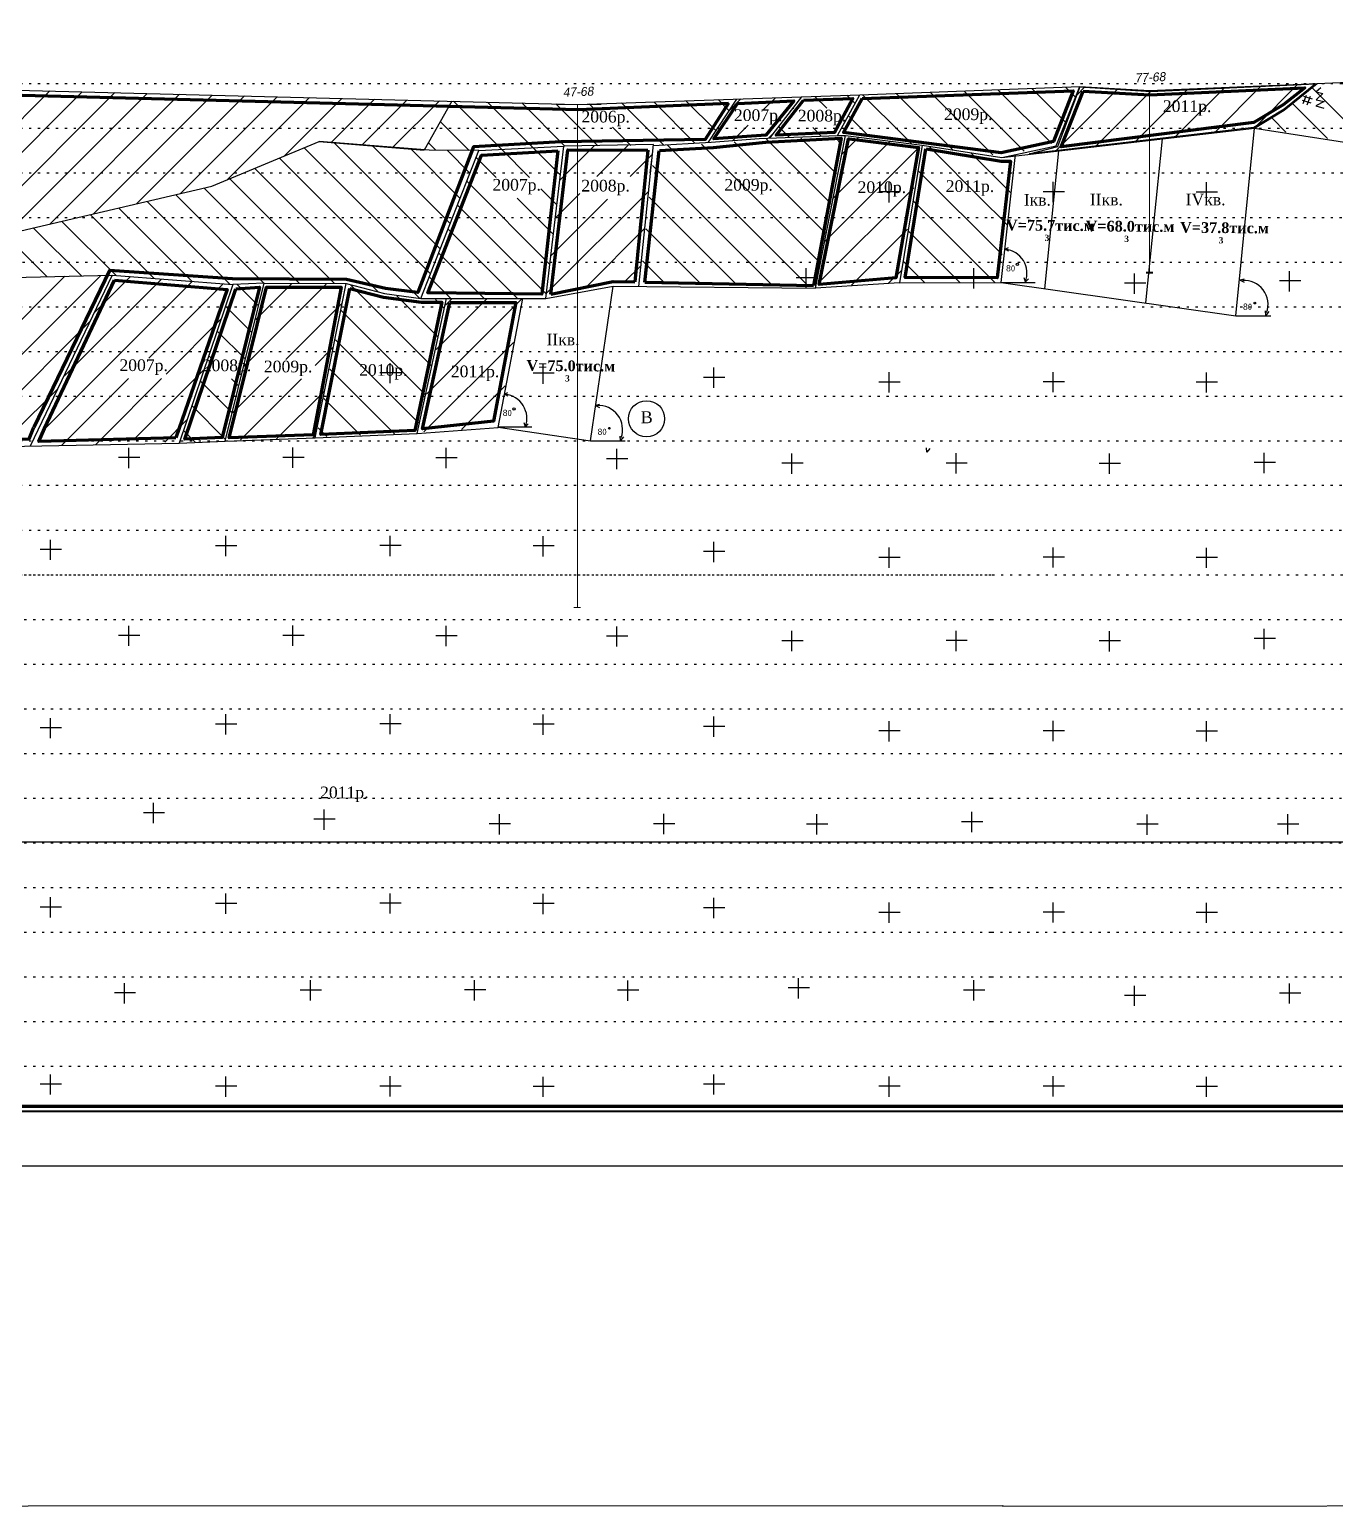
# Model space of a CAD drawing. Header units: millimetres. Extents: x -350 to 1691, y 600 to 2712.
# Drawn here: x 594.9 to 887.3, y 2155.5 to 2486.3 of the extents above; entities that cross this region are included whole.
import ezdxf
from ezdxf.enums import TextEntityAlignment as Align

# ---------------------------------------------------------------- set-up
doc = ezdxf.new("R2010")
doc.units = ezdxf.units.MM
doc.linetypes.add('AHIDDEN1', pattern=[2, 0.5, -1.5])
for name, color, linetype in [('Layer1', 7, 'Continuous'), ('ЗАРАМОЧНОЕ ОФ.', 7, 'Continuous'), ('ИМЕНА', 7, 'Continuous'), ('Контур запасів', 7, 'Continuous'), ('КОНТУРА', 7, 'Continuous'), ('Окантовка року', 7, 'Continuous'), ('оформлення', 7, 'Continuous')]:
    doc.layers.add(name, color=color, linetype=linetype)
doc.styles.add('grad', font='grad.shx')
doc.styles.add('universw', font='universw.shx', dxfattribs={"oblique": 10})

msp = doc.modelspace()

# ---------------------------------------------------------------- hatches: boundary and pattern name
h = msp.add_hatch()
h.set_pattern_fill('LINE', color=3, scale=1.75, angle=315, style=0)
h.paths.add_polyline_path([(869.66, 2464.36), (875.73, 2468), (883.23, 2474.16), (952.13, 2477.02), (946.31, 2452.36)])
h = msp.add_hatch()
h.set_pattern_fill('LINE', color=256, scale=1.75, angle=45, style=0)
h.paths.add_polyline_path([(830.09, 2473.43), (845.92, 2472.44), (882.85, 2474.13), (875.83, 2468.42), (868.98, 2464.39), (818.8, 2458.48), (825.14, 2460.11), (829.98, 2473.18)])
h = msp.add_hatch()
h.set_pattern_fill('LINE', color=256, scale=1.75, angle=315, style=0)
h.paths.add_polyline_path([(665.86, 2429.35), (674.66, 2427.01), (682.65, 2425.84), (688.17, 2425.92), (681.46, 2395.94), (659.16, 2395.13), (665.8, 2429.13)])
h = msp.add_hatch()
h.set_pattern_fill('LINE', color=256, scale=1.75, angle=45, style=0)
h.paths.add_polyline_path([(688.54, 2426.01), (705.14, 2425.93), (699.62, 2397.31), (681.99, 2396.11), (688.35, 2426.02)])

# ---------------------------------------------------------------- linework, layer by layer
at = {"color": 7, "linetype": 'Continuous'}
for p, q in [((568.52, 2441.61), (599.45, 2472.54)), ((575.85, 2441.48), (606.72, 2472.35)), ((583.17, 2441.36), (613.98, 2472.17)), ((590.5, 2441.23), (621.25, 2471.98)), ((599.42, 2442.7), (628.52, 2471.8)), ((609.15, 2444.98), (635.79, 2471.61)), ((618.88, 2447.25), (643.06, 2471.43)), ((628.61, 2449.53), (650.33, 2471.24)), ((770.72, 2471.31), (773.38, 2468.65)), ((777.93, 2471.56), (779.76, 2469.73)), ((639.16, 2452.63), (657.59, 2471.06)), ((651.94, 2457.94), (664.86, 2470.87)), ((662.43, 2460.98), (672.13, 2470.69)), ((669.35, 2460.45), (679.4, 2470.5)), ((676.27, 2459.92), (686.67, 2470.32)), ((689.81, 2470.24), (700.58, 2459.47)), ((697.45, 2470.04), (707.67, 2459.83)), ((705.1, 2469.85), (714.76, 2460.18)), ((712.75, 2469.65), (722.15, 2460.25)), ((720.24, 2469.62), (721.37, 2468.49)), ((727.45, 2469.86), (736.82, 2460.49)), ((734.66, 2470.1), (743.89, 2460.88)), ((741.87, 2470.35), (748.55, 2463.67)), ((749.08, 2470.59), (751.5, 2468.17)), ((751.29, 2467.86), (754.19, 2470.76)), ((759.19, 2468.3), (761.91, 2471.02)), ((765.84, 2468.74), (766.04, 2468.54)), ((686.88, 2465.71), (693.37, 2459.22)), ((752.35, 2461.46), (755.79, 2464.91)), ((725.43, 2464.43), (729.54, 2460.32)), ((760.33, 2461.99), (761.47, 2463.12)), ((762.58, 2464.55), (764.97, 2462.16)), ((770.26, 2464.32), (772.16, 2462.42)), ((683.19, 2459.39), (683.41, 2459.61)), ((684.18, 2460.96), (685.85, 2459.28)), ((700.58, 2459.47), (706.85, 2453.19)), ((707.67, 2459.83), (713.78, 2453.71)), ((713.65, 2452.58), (721.38, 2460.31)), ((721.89, 2453.37), (728.98, 2460.45)), ((729.35, 2453.37), (734.38, 2458.4)), ((694.91, 2457.67), (699.4, 2453.19)), ((692.81, 2452.32), (711.43, 2433.7)), ((704.06, 2448.53), (712.22, 2440.37)), ((709.42, 2450.62), (713, 2447.04)), ((710.67, 2427.24), (733.53, 2450.09)), ((711.67, 2435.69), (724.31, 2448.33)), ((712.66, 2444.13), (718.08, 2449.55)), ((690.71, 2446.97), (710.65, 2427.03)), ((688.61, 2441.62), (704.13, 2426.1)), ((719.58, 2428.69), (732.68, 2441.79)), ((686.51, 2436.26), (696.68, 2426.1)), ((728.21, 2429.87), (731.83, 2433.49)), ((597.58, 2396.13), (631.34, 2429.9)), ((602.74, 2408.75), (624.43, 2430.44)), ((609.4, 2422.86), (617.51, 2430.98)), ((621.62, 2412.72), (638.26, 2429.36)), ((641.36, 2429.24), (646.19, 2424.41)), ((684.41, 2430.91), (689.22, 2426.1)), ((638.81, 2424.34), (644.71, 2418.44)), ((625.48, 2409.13), (637.84, 2421.49)), ((636.92, 2418.78), (643.23, 2412.46)), ((635.03, 2413.21), (635.62, 2412.62)), ((618.29, 2394.48), (634, 2410.19)), ((604.48, 2395.58), (617.04, 2408.14)), ((611.39, 2395.03), (624.49, 2408.14)), ((633.13, 2407.65), (640.28, 2400.51)), ((640.11, 2408.13), (641.75, 2406.48)), ((631.24, 2402.09), (638.8, 2394.53)), ((625.19, 2393.93), (630.16, 2398.9)), ((629.35, 2396.53), (632.04, 2393.84))]:
    msp.add_line(p, q, dxfattribs=at)
at = {"color": 7}
for p, q in [((781.48, 2471.61), (790.55, 2462.55)), ((789.05, 2471.91), (799.76, 2461.2)), ((796.61, 2472.21), (810.56, 2458.25)), ((804.17, 2472.51), (817.62, 2459.05)), ((811.73, 2472.8), (823.79, 2460.74)), ((819.29, 2473.1), (826.87, 2465.51)), ((826.85, 2473.4), (829.1, 2471.14)), ((778.26, 2466.98), (782.66, 2462.58)), ((790.55, 2462.55), (792.38, 2460.72)), ((656.41, 2459.81), (684.66, 2431.56)), ((663.15, 2460.92), (686.88, 2437.2)), ((671.66, 2460.27), (689.09, 2442.84)), ((680.17, 2459.62), (691.31, 2448.49)), ((688.39, 2459.26), (693.52, 2454.13)), ((799.76, 2461.2), (801.61, 2459.34)), ((645.32, 2455.19), (672.93, 2427.57)), ((650.86, 2457.5), (682.22, 2426.14)), ((639.77, 2452.88), (663.19, 2429.45)), ((627.63, 2449.3), (647.4, 2429.53)), ((634, 2450.79), (655.29, 2429.49)), ((785.07, 2450.02), (789.82, 2450.02)), ((785.07, 2450.02), (789.82, 2450.02)), ((821.84, 2450.06), (826.59, 2450.06)), ((821.84, 2450.06), (826.59, 2450.06)), ((856.13, 2449.98), (860.88, 2449.98)), ((856.13, 2449.98), (860.88, 2449.98)), ((608.53, 2444.83), (622.79, 2430.56)), ((614.89, 2446.32), (631.31, 2429.9)), ((621.26, 2447.81), (639.83, 2429.24)), ((595.79, 2441.85), (606.51, 2431.13)), ((602.16, 2443.34), (614.27, 2431.23)), ((588.52, 2441.26), (598.83, 2430.95)), ((566.36, 2394.6), (602.81, 2431.05)), ((574.66, 2395.04), (610.86, 2431.24)), ((642.96, 2410.94), (661.32, 2429.31)), ((645.54, 2421.38), (653.54, 2429.39)), ((766.54, 2430.76), (771.29, 2430.76)), ((766.54, 2430.76), (771.29, 2430.76)), ((804.02, 2430.76), (808.77, 2430.76)), ((804.02, 2430.76), (808.77, 2430.76)), ((840.06, 2429.56), (844.82, 2429.56)), ((840.06, 2429.56), (844.82, 2429.56)), ((874.75, 2430.07), (879.51, 2430.07)), ((874.75, 2430.07), (879.51, 2430.07)), ((652.3, 2412.43), (664.84, 2424.97)), ((582.97, 2395.48), (608.42, 2420.94)), ((658.84, 2411.11), (662.81, 2415.09)), ((640.38, 2400.51), (648.43, 2408.56)), ((673.34, 2409.51), (678.09, 2409.51)), ((673.34, 2409.51), (678.09, 2409.51)), ((707.63, 2409.42), (712.38, 2409.42)), ((707.63, 2409.42), (712.38, 2409.42)), ((745.82, 2408.48), (750.57, 2408.48)), ((745.82, 2408.48), (750.57, 2408.48)), ((591.27, 2395.93), (601.21, 2405.88)), ((642.15, 2394.42), (655.8, 2408.07)), ((650.23, 2394.65), (660.79, 2405.2)), ((785.07, 2407.45), (789.82, 2407.45)), ((785.07, 2407.45), (789.82, 2407.45)), ((821.84, 2407.5), (826.59, 2407.5)), ((821.84, 2407.5), (826.59, 2407.5)), ((856.13, 2407.42), (860.88, 2407.42)), ((856.13, 2407.42), (860.88, 2407.42)), ((658.32, 2394.87), (658.76, 2395.32)), ((614.85, 2390.53), (619.6, 2390.53)), ((614.85, 2390.53), (619.6, 2390.53)), ((651.61, 2390.57), (656.36, 2390.57)), ((651.61, 2390.57), (656.36, 2390.57)), ((685.9, 2390.49), (690.65, 2390.49)), ((685.9, 2390.49), (690.65, 2390.49)), ((724.09, 2390.29), (728.84, 2390.29)), ((724.09, 2390.29), (728.84, 2390.29)), ((763.35, 2389.27), (768.1, 2389.27)), ((763.35, 2389.27), (768.1, 2389.27)), ((800.11, 2389.31), (804.86, 2389.31)), ((800.11, 2389.31), (804.86, 2389.31)), ((834.4, 2389.23), (839.15, 2389.23)), ((834.4, 2389.23), (839.15, 2389.23)), ((869.09, 2389.41), (873.84, 2389.41)), ((869.09, 2389.41), (873.84, 2389.41)), ((597.32, 2369.96), (602.07, 2369.96)), ((597.32, 2369.96), (602.07, 2369.96)), ((636.57, 2370.8), (641.32, 2370.8)), ((636.57, 2370.8), (641.32, 2370.8)), ((673.34, 2370.84), (678.09, 2370.84)), ((673.34, 2370.84), (678.09, 2370.84)), ((707.63, 2370.76), (712.38, 2370.76)), ((707.63, 2370.76), (712.38, 2370.76)), ((745.82, 2369.5), (750.57, 2369.5)), ((745.82, 2369.5), (750.57, 2369.5)), ((785.07, 2368.2), (789.82, 2368.2)), ((785.07, 2368.2), (789.82, 2368.2)), ((821.84, 2368.25), (826.59, 2368.25)), ((821.84, 2368.25), (826.59, 2368.25)), ((856.13, 2368.17), (860.88, 2368.17)), ((856.13, 2368.17), (860.88, 2368.17)), ((614.85, 2350.7), (619.6, 2350.7)), ((614.85, 2350.7), (619.6, 2350.7)), ((651.61, 2350.74), (656.36, 2350.74)), ((651.61, 2350.74), (656.36, 2350.74)), ((685.9, 2350.66), (690.65, 2350.66)), ((685.9, 2350.66), (690.65, 2350.66)), ((724.09, 2350.55), (728.84, 2350.55)), ((724.09, 2350.55), (728.84, 2350.55)), ((763.35, 2349.52), (768.1, 2349.52)), ((763.35, 2349.52), (768.1, 2349.52)), ((800.11, 2349.57), (804.86, 2349.57)), ((800.11, 2349.57), (804.86, 2349.57)), ((834.4, 2349.49), (839.15, 2349.49)), ((834.4, 2349.49), (839.15, 2349.49)), ((869.09, 2350.01), (873.84, 2350.01)), ((869.09, 2350.01), (873.84, 2350.01)), ((597.32, 2330.05), (602.07, 2330.05)), ((597.32, 2330.05), (602.07, 2330.05)), ((636.57, 2330.88), (641.32, 2330.88)), ((636.57, 2330.88), (641.32, 2330.88)), ((673.34, 2330.93), (678.09, 2330.93)), ((673.34, 2330.93), (678.09, 2330.93)), ((707.63, 2330.85), (712.38, 2330.85)), ((707.63, 2330.85), (712.38, 2330.85)), ((745.82, 2330.36), (750.57, 2330.36)), ((745.82, 2330.36), (750.57, 2330.36)), ((785.07, 2329.34), (789.82, 2329.34)), ((785.07, 2329.34), (789.82, 2329.34)), ((821.84, 2329.39), (826.59, 2329.39)), ((821.84, 2329.39), (826.59, 2329.39)), ((856.13, 2329.31), (860.88, 2329.31)), ((856.13, 2329.31), (860.88, 2329.31)), ((620.4, 2311.03), (625.15, 2311.03)), ((620.4, 2311.03), (625.15, 2311.03)), ((658.59, 2309.57), (663.35, 2309.57)), ((658.59, 2309.57), (663.35, 2309.57)), ((697.85, 2308.54), (702.6, 2308.54)), ((697.85, 2308.54), (702.6, 2308.54)), ((734.61, 2308.59), (739.36, 2308.59)), ((734.61, 2308.59), (739.36, 2308.59)), ((768.9, 2308.51), (773.65, 2308.51)), ((768.9, 2308.51), (773.65, 2308.51)), ((803.59, 2309.02), (808.34, 2309.02)), ((803.59, 2309.02), (808.34, 2309.02)), ((842.84, 2308.46), (847.59, 2308.46)), ((842.84, 2308.46), (847.59, 2308.46)), ((874.35, 2308.51), (879.1, 2308.51)), ((874.35, 2308.51), (879.1, 2308.51)), ((597.32, 2289.91), (602.07, 2289.91)), ((597.32, 2289.91), (602.07, 2289.91)), ((636.57, 2290.74), (641.32, 2290.74)), ((636.57, 2290.74), (641.32, 2290.74)), ((673.34, 2290.79), (678.09, 2290.79)), ((673.34, 2290.79), (678.09, 2290.79)), ((707.63, 2290.71), (712.38, 2290.71)), ((707.63, 2290.71), (712.38, 2290.71)), ((745.82, 2289.76), (750.57, 2289.76)), ((745.82, 2289.76), (750.57, 2289.76)), ((785.07, 2288.73), (789.82, 2288.73)), ((785.07, 2288.73), (789.82, 2288.73)), ((821.84, 2288.78), (826.59, 2288.78)), ((821.84, 2288.78), (826.59, 2288.78)), ((856.13, 2288.7), (860.88, 2288.7)), ((856.13, 2288.7), (860.88, 2288.7)), ((613.9, 2270.7), (618.65, 2270.7)), ((613.9, 2270.7), (618.65, 2270.7)), ((655.52, 2271.33), (660.27, 2271.33)), ((655.52, 2271.33), (660.27, 2271.33)), ((692.29, 2271.37), (697.04, 2271.37)), ((692.29, 2271.37), (697.04, 2271.37)), ((726.57, 2271.29), (731.32, 2271.29)), ((726.57, 2271.29), (731.32, 2271.29)), ((764.77, 2271.81), (769.52, 2271.81)), ((764.77, 2271.81), (769.52, 2271.81)), ((804.02, 2271.33), (808.77, 2271.33)), ((804.02, 2271.33), (808.77, 2271.33)), ((840.06, 2270.13), (844.82, 2270.13)), ((840.06, 2270.13), (844.82, 2270.13)), ((874.75, 2270.65), (879.51, 2270.65)), ((874.75, 2270.65), (879.51, 2270.65)), ((597.32, 2250.28), (602.07, 2250.28)), ((597.32, 2250.28), (602.07, 2250.28)), ((636.57, 2249.8), (641.32, 2249.8)), ((636.57, 2249.8), (641.32, 2249.8)), ((673.34, 2249.84), (678.09, 2249.84)), ((673.34, 2249.84), (678.09, 2249.84)), ((707.63, 2249.76), (712.38, 2249.76)), ((707.63, 2249.76), (712.38, 2249.76)), ((745.82, 2250.28), (750.57, 2250.28)), ((745.82, 2250.28), (750.57, 2250.28)), ((785.07, 2249.8), (789.82, 2249.8)), ((785.07, 2249.8), (789.82, 2249.8)), ((821.84, 2249.84), (826.59, 2249.84)), ((821.84, 2249.84), (826.59, 2249.84)), ((856.13, 2249.76), (860.88, 2249.76)), ((856.13, 2249.76), (860.88, 2249.76)), ((812.79, 2155.88), (812.81, 2155.69))]:
    msp.add_line(p, q, dxfattribs=at)
for p, q in [((759.94, 2461.73), (774.32, 2447.35)), ((767.56, 2461.97), (775.56, 2453.96)), ((775.18, 2462.21), (776.81, 2460.58)), ((776.73, 2458.28), (780.61, 2462.17)), ((737.72, 2460.38), (769.05, 2429.04)), ((745.35, 2460.6), (771.83, 2434.12)), ((752.7, 2461.11), (773.08, 2440.73)), ((772.89, 2438.73), (794.27, 2460.11)), ((774.7, 2448.4), (787.61, 2461.3)), ((796.3, 2460.11), (808.67, 2447.74)), ((805.65, 2458.71), (814.7, 2449.66)), ((734.38, 2455.85), (761.04, 2429.19)), ((793.89, 2454.66), (812.65, 2435.9)), ((733.63, 2448.75), (753.04, 2429.34)), ((771.64, 2429.62), (792.88, 2450.86)), ((792.82, 2447.9), (811.11, 2429.61)), ((808.67, 2447.74), (812.56, 2443.85)), ((732.88, 2441.64), (745.03, 2429.49)), ((778.93, 2429.05), (791.5, 2441.62)), ((812.56, 2443.85), (813.9, 2442.51)), ((791.76, 2441.11), (803.27, 2429.59)), ((732.14, 2434.53), (737.02, 2429.64)), ((787.14, 2429.4), (790.11, 2432.37)), ((790.59, 2434.36), (795.38, 2429.57)), ((602.05, 2393.15), (604.48, 2395.58)), ((609.67, 2393.32), (611.39, 2395.03))]:
    msp.add_line(p, q)
at = {"color": 7, "linetype": 'Continuous', "lineweight": 30}
msp.add_line((733.88, 2454.22), (734.25, 2457.17), dxfattribs=at)
at = {"color": 1}
for p, q in [((864.97, 2422.23), (872.8, 2422.23)), ((720.47, 2394.23), (728.3, 2394.23))]:
    msp.add_line(p, q, dxfattribs=at)
at = {"color": 7, "linetype": 'Continuous', "lineweight": 30}
msp.add_lwpolyline([(812.8, 2155.83), (-278.32, 2155.46), (-278.32, 2550.66), (812.88, 2550.66)], dxfattribs=at)
msp.add_lwpolyline([(812.8, 2155.83), (-278.32, 2155.46), (-278.32, 2550.66), (812.88, 2550.66)], dxfattribs=at)
at = {"color": 7, "lineweight": 30}
msp.add_lwpolyline([(812.88, 2550.66), (1103.14, 2550.66), (1103.14, 2155.97), (812.81, 2155.69)], dxfattribs=at)
at = {"color": 7, "linetype": 'AHIDDEN1', "lineweight": 25}
for points in [[(-49.2, 2474.23), (810.24, 2474.23)], [(-49.2, 2474.23), (810.24, 2474.23)], [(-49.2, 2474.23), (810.24, 2474.23)], [(-49.2, 2474.23), (810.24, 2474.23)], [(810.24, 2474.23), (1077, 2474.23)], [(810.24, 2474.23), (1077, 2474.23)], [(810.24, 2474.23), (1077, 2474.23)], [(810.24, 2474.23), (1077, 2474.23)], [(-49.2, 2464.24), (810.41, 2464.24)], [(-49.2, 2464.24), (810.41, 2464.24)], [(810.24, 2464.24), (1077, 2464.24)], [(810.24, 2464.24), (1077, 2464.24)], [(810.24, 2464.24), (1077, 2464.24)], [(810.24, 2464.24), (1077, 2464.24)], [(-49.2, 2454.22), (810.41, 2454.22)], [(-49.2, 2454.22), (810.41, 2454.22)], [(810.41, 2454.22), (1076.96, 2454.22)], [(810.41, 2454.22), (1076.96, 2454.22)], [(810.41, 2454.22), (1076.96, 2454.22)], [(810.41, 2454.22), (1076.96, 2454.22)], [(-49.2, 2444.21), (810.23, 2444.21)], [(-49.2, 2444.21), (810.23, 2444.21)], [(810.23, 2444.21), (1076.96, 2444.21)], [(810.23, 2444.21), (1076.96, 2444.21)], [(810.23, 2444.21), (1076.96, 2444.21)], [(810.23, 2444.21), (1076.96, 2444.21)], [(-50.65, 2434.2), (810.18, 2434.2)], [(-50.65, 2434.2), (810.18, 2434.2)], [(810.18, 2434.2), (1076.96, 2434.2)], [(810.18, 2434.2), (1076.96, 2434.2)], [(810.18, 2434.2), (1076.96, 2434.2)], [(810.18, 2434.2), (1076.96, 2434.2)], [(-49.21, 2424.22), (810.04, 2424.22)], [(-49.21, 2424.22), (810.04, 2424.22)], [(809.98, 2424.22), (1076.95, 2424.22)], [(809.98, 2424.22), (1076.95, 2424.22)], [(809.98, 2424.22), (1076.95, 2424.22)], [(809.98, 2424.22), (1076.95, 2424.22)], [(228.75, 2414.23), (810.18, 2414.23)], [(228.75, 2414.23), (810.18, 2414.23)], [(810.18, 2414.23), (1076.95, 2414.23)], [(810.18, 2414.23), (1076.95, 2414.23)], [(810.18, 2414.23), (1076.95, 2414.23)], [(810.18, 2414.23), (1076.95, 2414.23)], [(-49.21, 2404.23), (810.28, 2404.23)], [(-49.21, 2404.23), (810.28, 2404.23)], [(810.28, 2404.23), (1076.95, 2404.23)], [(-49.21, 2394.23), (810.23, 2394.23)], [(-49.21, 2394.23), (810.23, 2394.23)], [(810.23, 2394.23), (1076.95, 2394.23)], [(-49.21, 2384.26), (810.21, 2384.26)], [(-49.21, 2384.26), (810.21, 2384.26)], [(810.21, 2384.26), (1076.95, 2384.26)], [(-49.21, 2374.25), (810.12, 2374.25)], [(-49.21, 2374.25), (810.12, 2374.25)], [(810.12, 2374.25), (1076.95, 2374.25)], [(-50.29, 2364.23), (810.43, 2364.23)], [(-50.29, 2364.23), (810.43, 2364.23)], [(-49.22, 2364.23), (810.2, 2364.23)], [(-49.22, 2364.23), (810.2, 2364.23)], [(810.43, 2364.23), (1076.95, 2364.23)], [(-50.29, 2354.23), (810.23, 2354.23)], [(-50.29, 2354.23), (810.23, 2354.23)], [(810.23, 2354.23), (1076.95, 2354.23)], [(-50.29, 2344.25), (810.24, 2344.25)], [(810.24, 2344.25), (1076.95, 2344.25)], [(-50.29, 2334.23), (810.4, 2334.23)], [(-50.29, 2334.23), (810.4, 2334.23)], [(810.4, 2334.23), (1076.95, 2334.23)], [(-50.29, 2324.22), (810.22, 2324.22)], [(-50.29, 2324.22), (810.22, 2324.22)], [(810.22, 2324.22), (1076.95, 2324.22)], [(-50.29, 2314.21), (810.17, 2314.21)], [(-50.29, 2314.21), (810.17, 2314.21)], [(810.17, 2314.21), (1076.95, 2314.21)], [(-50.29, 2304.23), (810.04, 2304.23)], [(-50.29, 2304.23), (810.04, 2304.23)], [(810.04, 2304.23), (1076.95, 2304.23)], [(-50.29, 2294.24), (810.17, 2294.24)], [(-50.29, 2294.24), (810.17, 2294.24)], [(810.17, 2294.24), (1076.95, 2294.24)], [(-50.29, 2284.24), (810.27, 2284.24)], [(-50.29, 2284.24), (810.27, 2284.24)], [(810.27, 2284.24), (1076.95, 2284.24)], [(-50.29, 2274.24), (810.23, 2274.24)], [(-50.29, 2274.24), (810.23, 2274.24)], [(810.23, 2274.24), (1076.95, 2274.24)], [(-50.29, 2264.27), (810.21, 2264.27)], [(-50.29, 2264.27), (810.21, 2264.27)], [(810.21, 2264.27), (1076.94, 2264.27)], [(-50.29, 2254.26), (810.11, 2254.26)], [(-50.29, 2254.26), (810.11, 2254.26)], [(810.11, 2254.26), (1076.94, 2254.26)], [(-49.22, 2244.25), (810.2, 2244.25)], [(-49.22, 2244.25), (810.2, 2244.25)], [(810.2, 2244.25), (1076.94, 2244.25)]]:
    msp.add_lwpolyline(points, dxfattribs=at)
msp.add_lwpolyline([(830.09, 2473.43), (845.92, 2472.44), (882.85, 2474.13), (875.83, 2468.42), (868.98, 2464.39), (818.8, 2458.48), (825.14, 2460.11), (829.98, 2473.18)], close=True)
at = {"color": 7}
for points in [[(880.07, 2469.74), (880.84, 2471.6)], [(880.07, 2469.74), (880.84, 2471.6)], [(880.11, 2471.34), (882.09, 2470.76)], [(880.11, 2471.34), (882.09, 2470.76)], [(880.92, 2469.46), (881.69, 2471.33)], [(880.92, 2469.46), (881.69, 2471.33)], [(884.04, 2473.26), (882.97, 2472.3), (884.49, 2471.99), (883, 2470.58), (884.76, 2470.14), (882.92, 2469.17), (884.66, 2468.71)], [(884.04, 2473.26), (882.97, 2472.3), (884.49, 2471.99), (883, 2470.58), (884.76, 2470.14), (882.92, 2469.17), (884.66, 2468.71)], [(879.82, 2470.47), (881.8, 2469.89)], [(879.82, 2470.47), (881.8, 2469.89)], [(787.27, 2452.14), (787.27, 2447.6)], [(787.27, 2452.14), (787.27, 2447.6)], [(824.04, 2452.18), (824.04, 2447.65)], [(824.04, 2452.18), (824.04, 2447.65)], [(858.33, 2452.1), (858.33, 2447.57)], [(858.33, 2452.1), (858.33, 2447.57)], [(768.74, 2432.88), (768.74, 2428.34)], [(768.74, 2432.88), (768.74, 2428.34)], [(806.22, 2432.88), (806.22, 2428.34)], [(806.22, 2432.88), (806.22, 2428.34)], [(842.26, 2431.68), (842.26, 2427.15)], [(842.26, 2431.68), (842.26, 2427.15)], [(876.95, 2432.2), (876.95, 2427.66)], [(876.95, 2432.2), (876.95, 2427.66)], [(675.54, 2411.63), (675.54, 2407.09)], [(675.54, 2411.63), (675.54, 2407.09)], [(709.83, 2411.55), (709.83, 2407.01)], [(709.83, 2411.55), (709.83, 2407.01)], [(748.02, 2410.6), (748.02, 2406.07)], [(748.02, 2410.6), (748.02, 2406.07)], [(787.27, 2409.58), (787.27, 2405.04)], [(787.27, 2409.58), (787.27, 2405.04)], [(824.04, 2409.62), (824.04, 2405.09)], [(824.04, 2409.62), (824.04, 2405.09)], [(858.33, 2409.54), (858.33, 2405.01)], [(858.33, 2409.54), (858.33, 2405.01)], [(617.04, 2392.65), (617.04, 2388.11)], [(617.04, 2392.65), (617.04, 2388.11)], [(653.81, 2392.69), (653.81, 2388.16)], [(653.81, 2392.69), (653.81, 2388.16)], [(688.1, 2392.61), (688.1, 2388.08)], [(688.1, 2392.61), (688.1, 2388.08)], [(726.29, 2392.41), (726.29, 2387.88)], [(726.29, 2392.41), (726.29, 2387.88)], [(765.54, 2391.39), (765.54, 2386.86)], [(765.54, 2391.39), (765.54, 2386.86)], [(802.31, 2391.43), (802.31, 2386.9)], [(802.31, 2391.43), (802.31, 2386.9)], [(836.6, 2391.35), (836.6, 2386.82)], [(836.6, 2391.35), (836.6, 2386.82)], [(871.29, 2391.54), (871.29, 2387)], [(871.29, 2391.54), (871.29, 2387)], [(599.52, 2372.09), (599.52, 2367.55)], [(599.52, 2372.09), (599.52, 2367.55)], [(638.77, 2372.92), (638.77, 2368.39)], [(638.77, 2372.92), (638.77, 2368.39)], [(675.54, 2372.97), (675.54, 2368.43)], [(675.54, 2372.97), (675.54, 2368.43)], [(709.83, 2372.88), (709.83, 2368.35)], [(709.83, 2372.88), (709.83, 2368.35)], [(748.02, 2371.62), (748.02, 2367.09)], [(748.02, 2371.62), (748.02, 2367.09)], [(787.27, 2370.32), (787.27, 2365.79)], [(787.27, 2370.32), (787.27, 2365.79)], [(824.04, 2370.37), (824.04, 2365.84)], [(824.04, 2370.37), (824.04, 2365.84)], [(858.33, 2370.29), (858.33, 2365.76)], [(858.33, 2370.29), (858.33, 2365.76)], [(617.04, 2352.82), (617.04, 2348.29)], [(617.04, 2352.82), (617.04, 2348.29)], [(653.81, 2352.87), (653.81, 2348.33)], [(653.81, 2352.87), (653.81, 2348.33)], [(688.1, 2352.79), (688.1, 2348.25)], [(688.1, 2352.79), (688.1, 2348.25)], [(726.29, 2352.67), (726.29, 2348.14)], [(726.29, 2352.67), (726.29, 2348.14)], [(765.54, 2351.65), (765.54, 2347.11)], [(765.54, 2351.65), (765.54, 2347.11)], [(802.31, 2351.69), (802.31, 2347.16)], [(802.31, 2351.69), (802.31, 2347.16)], [(836.6, 2351.61), (836.6, 2347.08)], [(836.6, 2351.61), (836.6, 2347.08)], [(871.29, 2352.13), (871.29, 2347.6)], [(871.29, 2352.13), (871.29, 2347.6)], [(638.77, 2333), (638.77, 2328.47)], [(638.77, 2333), (638.77, 2328.47)], [(675.54, 2333.05), (675.54, 2328.52)], [(675.54, 2333.05), (675.54, 2328.52)], [(709.83, 2332.97), (709.83, 2328.44)], [(709.83, 2332.97), (709.83, 2328.44)], [(748.02, 2332.49), (748.02, 2327.95)], [(748.02, 2332.49), (748.02, 2327.95)], [(599.52, 2332.17), (599.52, 2327.64)], [(599.52, 2332.17), (599.52, 2327.64)], [(787.27, 2331.46), (787.27, 2326.93)], [(787.27, 2331.46), (787.27, 2326.93)], [(824.04, 2331.51), (824.04, 2326.98)], [(824.04, 2331.51), (824.04, 2326.98)], [(858.33, 2331.43), (858.33, 2326.9)], [(858.33, 2331.43), (858.33, 2326.9)], [(622.6, 2313.15), (622.6, 2308.62)], [(622.6, 2313.15), (622.6, 2308.62)], [(660.79, 2311.69), (660.79, 2307.15)], [(660.79, 2311.69), (660.79, 2307.15)], [(700.05, 2310.66), (700.05, 2306.13)], [(700.05, 2310.66), (700.05, 2306.13)], [(736.81, 2310.71), (736.81, 2306.18)], [(736.81, 2310.71), (736.81, 2306.18)], [(771.1, 2310.63), (771.1, 2306.1)], [(771.1, 2310.63), (771.1, 2306.1)], [(805.79, 2311.15), (805.79, 2306.61)], [(805.79, 2311.15), (805.79, 2306.61)], [(845.04, 2310.59), (845.04, 2306.05)], [(845.04, 2310.59), (845.04, 2306.05)], [(876.55, 2310.63), (876.55, 2306.1)], [(876.55, 2310.63), (876.55, 2306.1)], [(638.77, 2292.86), (638.77, 2288.33)], [(638.77, 2292.86), (638.77, 2288.33)], [(675.54, 2292.91), (675.54, 2288.38)], [(675.54, 2292.91), (675.54, 2288.38)], [(709.83, 2292.83), (709.83, 2288.29)], [(709.83, 2292.83), (709.83, 2288.29)], [(599.52, 2292.03), (599.52, 2287.5)], [(599.52, 2292.03), (599.52, 2287.5)], [(748.02, 2291.88), (748.02, 2287.35)], [(748.02, 2291.88), (748.02, 2287.35)], [(787.27, 2290.86), (787.27, 2286.32)], [(787.27, 2290.86), (787.27, 2286.32)], [(824.04, 2290.9), (824.04, 2286.37)], [(824.04, 2290.9), (824.04, 2286.37)], [(858.33, 2290.82), (858.33, 2286.29)], [(858.33, 2290.82), (858.33, 2286.29)], [(616.1, 2272.82), (616.1, 2268.29)], [(616.1, 2272.82), (616.1, 2268.29)], [(657.72, 2273.45), (657.72, 2268.92)], [(657.72, 2273.45), (657.72, 2268.92)], [(694.48, 2273.5), (694.48, 2268.96)], [(694.48, 2273.5), (694.48, 2268.96)], [(728.77, 2273.41), (728.77, 2268.88)], [(728.77, 2273.41), (728.77, 2268.88)], [(766.96, 2273.93), (766.96, 2269.4)], [(766.96, 2273.93), (766.96, 2269.4)], [(806.22, 2273.45), (806.22, 2268.92)], [(806.22, 2273.45), (806.22, 2268.92)], [(876.95, 2272.77), (876.95, 2268.23)], [(876.95, 2272.77), (876.95, 2268.23)], [(842.26, 2272.25), (842.26, 2267.72)], [(842.26, 2272.25), (842.26, 2267.72)], [(599.52, 2252.4), (599.52, 2247.87)], [(599.52, 2252.4), (599.52, 2247.87)], [(638.77, 2251.92), (638.77, 2247.38)], [(638.77, 2251.92), (638.77, 2247.38)], [(675.54, 2251.96), (675.54, 2247.43)], [(675.54, 2251.96), (675.54, 2247.43)], [(709.83, 2251.88), (709.83, 2247.35)], [(709.83, 2251.88), (709.83, 2247.35)], [(748.02, 2252.4), (748.02, 2247.87)], [(748.02, 2252.4), (748.02, 2247.87)], [(787.27, 2251.92), (787.27, 2247.38)], [(787.27, 2251.92), (787.27, 2247.38)], [(824.04, 2251.96), (824.04, 2247.43)], [(824.04, 2251.96), (824.04, 2247.43)], [(858.33, 2251.88), (858.33, 2247.35)], [(858.33, 2251.88), (858.33, 2247.35)]]:
    msp.add_lwpolyline(points, dxfattribs=at)
msp.add_lwpolyline([(-50.27, 2231.94), (810.23, 2231.94)])
msp.add_lwpolyline([(-50.27, 2231.94), (810.23, 2231.94)])
at = {"color": 7, "linetype": 'Continuous', "lineweight": 25}
msp.add_lwpolyline([(810.23, 2231.94), (1076.94, 2231.94)], dxfattribs=at)
at = {"color": 7}
msp.add_circle((733.06, 2399.16), 4.04, dxfattribs=at)
msp.add_circle((733.06, 2399.16), 4.04, dxfattribs=at)
at = {"layer": 'ЗАРАМОЧНОЕ ОФ.', "color": 7, "linetype": 'Continuous'}
for points in [[(814.12, 2436.67), (813.32, 2437.1), (814.12, 2437.47)], [(818.53, 2430.48), (817.88, 2429.81), (817.59, 2430.68)], [(818.53, 2430.48), (817.88, 2429.81), (817.59, 2430.68)], [(702.03, 2404.22), (701.23, 2404.65), (702.03, 2405.02)], [(706.57, 2398.02), (705.92, 2397.35), (705.63, 2398.22)], [(706.57, 2398.02), (705.92, 2397.35), (705.63, 2398.22)]]:
    msp.add_lwpolyline(points, dxfattribs=at)
at = {"layer": 'ЗАРАМОЧНОЕ ОФ.', "color": 1, "linetype": 'Continuous'}
for points in [[(872.37, 2423.13), (871.71, 2422.28), (871.64, 2423.28)], [(727.86, 2395.13), (727.21, 2394.28), (727.13, 2395.28)], [(796.49, 2392.5), (795.83, 2391.65), (795.76, 2392.65)], [(796.49, 2392.5), (795.83, 2391.65), (795.76, 2392.65)]]:
    msp.add_lwpolyline(points, dxfattribs=at)
at = {"layer": 'ЗАРАМОЧНОЕ ОФ.', "color": 7, "linetype": 'Continuous'}
for centre in [(812.81, 2431.71), (812.81, 2431.71), (700.85, 2399.25), (700.85, 2399.25)]:
    msp.add_arc(centre, 5.41, 339.3061, 83.9578, dxfattribs=at)
at = {"layer": 'ЗАРАМОЧНОЕ ОФ.', "color": 1, "linetype": 'Continuous'}
for centre in [(866.79, 2424.74), (722.29, 2396.74)]:
    msp.add_arc(centre, 5.4, 340.3594, 93.5932, dxfattribs=at)
at = {"layer": 'Контур запасів', "color": 5, "linetype": 'Continuous', "lineweight": 30}
for points in [[(65.8, 2336.11), (65.8, 2304.42), (1026.24, 2304.42)], [(65.8, 2324.64), (65.8, 2244.07), (1026.24, 2244.07), (1026.24, 2324.64)]]:
    msp.add_lwpolyline(points, dxfattribs=at)
at = {"layer": 'КОНТУРА', "color": 7, "linetype": 'Continuous', "lineweight": 20}
msp.add_line((-19.57, 2244.27), (1056.87, 2244.27), dxfattribs=at)
at = {"layer": 'КОНТУРА', "color": 1, "linetype": 'Continuous'}
for points in [[(866.83, 2430.41), (865.94, 2430.17), (866.83, 2429.73)], [(722.53, 2402.35), (721.64, 2402.11), (722.53, 2401.68)]]:
    msp.add_lwpolyline(points, dxfattribs=at)
for centre in [(869.23, 2425.04), (724.72, 2397.04)]:
    msp.add_circle(centre, 0.188, dxfattribs=at)
at = {"layer": 'Окантовка року', "color": 11, "lineweight": 100}
for points in [[(381.68, 2477.05), (717.8, 2468.4), (751.43, 2469.82)], [(751.43, 2469.82), (746.15, 2461.67), (713.84, 2461.17), (694.28, 2460.05), (681.86, 2427.39), (674.62, 2428.31), (665.86, 2430.35), (640.37, 2430.45), (612.78, 2432.32), (595.84, 2397.26)]]:
    msp.add_lwpolyline(points, dxfattribs=at)
at = {"layer": 'Окантовка року', "color": 140, "linetype": 'Continuous', "lineweight": 100}
for points in [[(781.36, 2470.87), (828.58, 2472.59), (824.13, 2461.2), (812.45, 2458.71), (777.14, 2463.2), (781.33, 2470.86)], [(735.93, 2459.24), (748.06, 2459.85), (759.74, 2461.05), (776.66, 2461.94), (770.44, 2428.99)], [(732.67, 2429.72), (735.84, 2459.23)], [(648.41, 2428.61), (664.69, 2428.61), (658.42, 2395.53), (639.57, 2394.92), (647.95, 2428.61), (648.41, 2428.6)]]:
    msp.add_lwpolyline(points, dxfattribs=at)
at = {"layer": 'Окантовка року', "color": 1, "linetype": 'Continuous', "lineweight": 100}
for points in [[(830.82, 2472.51), (845.76, 2471.68), (880.44, 2473.24), (875.61, 2469.43), (869, 2465.45), (825.91, 2460.02), (830.78, 2472.5)], [(795.67, 2459.55), (812.43, 2456.83), (814.53, 2456.83), (811.53, 2430.67), (790.95, 2430.79), (795.59, 2459.56)], [(689.06, 2425.19), (703.75, 2425.15), (698.81, 2398.62), (682.92, 2396.88), (688.98, 2425.17)]]:
    msp.add_lwpolyline(points, dxfattribs=at)
at = {"layer": 'Окантовка року', "color": 101, "lineweight": 100}
for points in [[(753.42, 2469.75), (766.05, 2470.3), (759.79, 2462.67), (748.12, 2461.8), (753.42, 2469.75)], [(713.21, 2459.11), (709.64, 2427.03), (684.11, 2427.34), (696.08, 2458.13), (713.21, 2459.11)], [(598.29, 2396.99), (613.96, 2430.18)], [(613.96, 2430.18), (639.17, 2428.1), (627.64, 2394.91)]]:
    msp.add_lwpolyline(points, dxfattribs=at)
at = {"layer": 'Окантовка року', "color": 30, "lineweight": 100}
for points in [[(768.17, 2470.49), (779.2, 2470.86), (775.1, 2463.27), (762.06, 2462.67), (768.17, 2470.49)], [(711.64, 2427.08), (715.42, 2459.33), (733.34, 2459.26)], [(733.34, 2459.26), (730.44, 2429.84)], [(641.09, 2428.26), (646.37, 2428.6), (638.01, 2394.98), (629.65, 2394.61), (641.09, 2428.26)], [(711.64, 2427.08), (725.55, 2429.9), (730.44, 2429.84)]]:
    msp.add_lwpolyline(points, dxfattribs=at)
at = {"layer": 'Окантовка року', "color": 201, "linetype": 'Continuous', "lineweight": 100}
for points in [[(778.41, 2461.78), (793.91, 2459.91), (788.9, 2430.72), (771.68, 2429.21), (778.28, 2461.8), (778.41, 2461.78)], [(666.61, 2428.32), (674.16, 2426.4), (682.64, 2425.25), (687.19, 2425.25), (681.17, 2396.49), (660.1, 2395.6), (666.59, 2428.33)]]:
    msp.add_lwpolyline(points, dxfattribs=at)
at = {"layer": 'Окантовка року', "color": 140, "lineweight": 100}
msp.add_lwpolyline([(732.67, 2429.72), (770.45, 2429.02)], dxfattribs=at)
at = {"layer": 'Окантовка року', "color": 11, "linetype": 'Continuous', "lineweight": 100}
msp.add_lwpolyline([(552.69, 2394.76), (570.39, 2393.94), (594.86, 2394.65), (595.84, 2397.26)], dxfattribs=at)
at = {"layer": 'Окантовка року', "color": 101, "linetype": 'Continuous', "lineweight": 100}
msp.add_lwpolyline([(627.64, 2394.91), (597.01, 2394.08), (598.29, 2396.99)], dxfattribs=at)
at = {"layer": 'Окантовка року', "color": 1, "linetype": 'Continuous', "lineweight": 211}
msp.add_lwpolyline([(-18.59, 2282.77), (-18.59, 2245.31), (1055.91, 2245.31), (1055.75, 2375.1)], dxfattribs=at)
at = {"layer": 'Окантовка року', "color": 7, "linetype": 'Continuous'}
for centre in [(816.1, 2433.72), (816.1, 2433.72), (703.4, 2401.35), (703.4, 2401.35)]:
    msp.add_circle(centre, 0.259, dxfattribs=at)
at = {"layer": 'оформлення', "color": 7, "linetype": 'Continuous', "lineweight": 20}
for p, q in [((845.67, 2472.65), (845.67, 2431.89)), ((712.79, 2469.52), (722.92, 2469.52)), ((717.57, 2469.53), (717.57, 2356.95)), ((716.76, 2356.94), (718.29, 2356.94))]:
    msp.add_line(p, q, dxfattribs=at)
at = {"layer": 'оформлення', "color": 7, "linetype": 'Continuous', "lineweight": 30}
for p, q in [((689.46, 2470.25), (683.23, 2459.28)), ((753.17, 2470.72), (746.83, 2461.04)), ((767.77, 2471.22), (760.59, 2462)), ((647.45, 2429.54), (665.79, 2429.44)), ((665.79, 2429.44), (674.39, 2427.19))]:
    msp.add_line(p, q, dxfattribs=at)
at = {"layer": 'оформлення', "color": 7, "linetype": 'Continuous'}
msp.add_line((777.07, 2464.96), (777.11, 2464.92), dxfattribs=at)
at = {"layer": 'оформлення', "color": 7, "linetype": 'Continuous', "lineweight": 40}
msp.add_line((844.88, 2431.89), (846.41, 2431.89), dxfattribs=at)
at = {"layer": 'оформлення', "color": 7, "lineweight": 30}
msp.add_line((18.55, 2417.3), (613.38, 2431.3), dxfattribs=at)
at = {"layer": 'оформлення', "color": 7}
for p, q in [((820.04, 2429.61), (812.52, 2429.61)), ((707.35, 2397.24), (699.83, 2397.24))]:
    msp.add_line(p, q, dxfattribs=at)
at = {"layer": 'оформлення', "color": 2, "linetype": 'Continuous', "lineweight": 30}
msp.add_line((717.57, 2424.22), (717.57, 2424.22), dxfattribs=at)
at = {"layer": 'оформлення', "color": 7, "linetype": 'Continuous', "lineweight": 30}
for points in [[(-13.47, 2462.04), (65.22, 2473.19), (381.63, 2478.09), (717.57, 2469.53), (780.82, 2471.65)], [(845.67, 2472.65), (883.17, 2474.22), (952.47, 2477.22)], [(734.58, 2460.36), (747.51, 2461.08), (758.27, 2461.92), (775.8, 2462.55), (780.82, 2471.65)], [(780.82, 2471.65), (830.07, 2473.54)], [(812.57, 2457.62), (824.77, 2460.22), (830.07, 2473.54), (845.67, 2472.65)], [(845.67, 2472.65), (845.67, 2472.65)], [(869.19, 2464.21), (875.78, 2468.22), (883.17, 2474.22)], [(777.57, 2462.54), (794.76, 2460.42), (789.72, 2429.56), (770.87, 2428.42)], [(770.87, 2428.42), (777.57, 2462.54)], [(775.8, 2462.55), (777.57, 2462.54)], [(812.57, 2457.62), (869.18, 2464.23)], [(592.96, 2441.19), (635.72, 2451.19), (659.72, 2461.19), (683.23, 2459.28)], [(695.51, 2459.21), (684.41, 2459.29), (659.72, 2461.19)], [(682.52, 2426.1), (695.51, 2459.21)], [(695.51, 2459.21), (714.54, 2460.18)], [(710.54, 2426.1), (714.54, 2460.18)], [(734.6, 2460.55), (714.54, 2460.18)], [(731.35, 2428.78), (734.6, 2460.55)], [(789.72, 2429.56), (812.46, 2429.62), (815.66, 2458.28)], [(794.76, 2460.42), (812.57, 2457.62)], [(845.67, 2444.85), (845.67, 2444.85)], [(613.38, 2431.3), (595.06, 2393)], [(613.38, 2431.3), (640.46, 2429.19)], [(638.7, 2394.14), (647.45, 2429.54), (640.46, 2429.19), (628.38, 2393.68), (638.7, 2394.14)], [(658.84, 2394.86), (665.79, 2429.44)], [(710.54, 2426.1), (725.56, 2428.83), (770.87, 2428.42)], [(658.84, 2394.86), (681.67, 2395.86), (688.27, 2426.1)], [(674.39, 2427.19), (682.52, 2426.1), (710.54, 2426.1)], [(681.67, 2395.86), (699.8, 2397.22), (705.33, 2426.1)], [(550.87, 2393.9), (570.63, 2392.58), (628.38, 2393.68)], [(638.7, 2394.14), (658.84, 2394.86)]]:
    msp.add_lwpolyline(points, dxfattribs=at)
at = {"layer": 'оформлення', "color": 1, "linetype": 'Continuous', "lineweight": 30}
for points in [[(869.18, 2464.23), (946.47, 2452.22), (952.47, 2477.22)], [(812.46, 2429.62), (864.97, 2422.23), (869.18, 2464.23)], [(848.48, 2461.81), (844.76, 2425.07)], [(825.28, 2459.11), (822.16, 2428.25)], [(699.83, 2397.24), (720.47, 2394.23), (725.56, 2428.83)]]:
    msp.add_lwpolyline(points, dxfattribs=at)
at = {"layer": 'оформлення', "color": 2, "linetype": 'Continuous', "lineweight": 30}
for points in [[(845.67, 2472.65), (845.67, 2472.65)], [(847.72, 2414.21), (847.72, 2414.23)]]:
    msp.add_lwpolyline(points, dxfattribs=at)

# ---------------------------------------------------------------- texts
at = {"layer": 'Layer1', "color": 7, "attachment_point": 1, "style": 'grad'}
for s, insert, char_height, width in [('{\\fTimes New Roman|b0|i0|c204|p18;2006р.}', (718.47, 2468.09), 2.6135, 10.8788), ('{\\fTimes New Roman|b0|i0|c204|p18;2007р.}', (752.61, 2468.42), 2.6135, 10.8788), ('{\\fTimes New Roman|b0|i0|c204|p18;2008р.}', (766.91, 2468.31), 2.6135, 10.8788), ('{\\fTimes New Roman|b0|i0|c204|p18;2009р.}', (799.65, 2468.63), 2.6135, 10.8788), ('{\\fTimes New Roman|b0|i0|c204|p18;20\\fTimes New Roman|b0|i0|c0|p18;1\\fTimes New Roman|b0|i0|c204|p18;1р.}', (848.65, 2470.44), 2.61353, 10.8788), ('{\\fTimes New Roman|b0|i0|c204|p18;2007р.}', (698.55, 2452.84), 2.6135, 10.8788), ('{\\fTimes New Roman|b0|i0|c204|p18;2008р.}', (718.45, 2452.64), 2.6135, 10.8788), ('{\\fTimes New Roman|b0|i0|c204|p18;2009р.}', (750.47, 2452.83), 2.6135, 10.8788), ('{\\fTimes New Roman|b0|i0|c204|p18;20\\fTimes New Roman|b0|i0|c0|p18;1\\fTimes New Roman|b0|i0|c204|p18;0р.}', (780.3, 2452.3), 2.61353, 10.8788), ('{\\fTimes New Roman|b0|i0|c204|p18;20\\fTimes New Roman|b0|i0|c0|p18;1\\fTimes New Roman|b0|i0|c204|p18;1р.}', (800.03, 2452.54), 2.61353, 10.8788), ('{\\fTimes New Roman|b0|i0|c0|p18;\\C1;I\\fTimes New Roman|b0|i0|c204|p18;кв.}', (817.5, 2449.47), 2.6135, 6.5463), ('{\\fTimes New Roman|b0|i0|c0|p18;\\C1;II\\fTimes New Roman|b0|i0|c204|p18;кв.}', (832.3, 2449.53), 2.6135, 7.7996), ('{\\fTimes New Roman|b0|i0|c0|p18;\\C1;IV\\fTimes New Roman|b0|i0|c204|p18;кв.}', (853.75, 2449.55), 2.6135, 8.8075), ('{\\fTimes New Roman|b0|i0|c0|p18;\\C1;II\\fTimes New Roman|b0|i0|c204|p18;кв.}', (710.65, 2418.2), 2.6135, 7.7996), ('{\\fTimes New Roman|b0|i0|c204|p18;2007р.}', (615.03, 2412.45), 2.6135, 10.8788), ('{\\fTimes New Roman|b0|i0|c204|p18;2008р.}', (633.7, 2412.41), 2.6135, 10.8788), ('{\\fTimes New Roman|b0|i0|c204|p18;2009р.}', (647.38, 2412.16), 2.6135, 10.8788), ('{\\fTimes New Roman|b0|i0|c204|p18;20\\fTimes New Roman|b0|i0|c0|p18;1\\fTimes New Roman|b0|i0|c204|p18;0р.}', (668.7, 2411.38), 2.61353, 10.8788), ('{\\fTimes New Roman|b0|i0|c204|p18;20\\fTimes New Roman|b0|i0|c0|p18;1\\fTimes New Roman|b0|i0|c204|p18;1р.}', (689.23, 2411.06), 2.61353, 10.8788), ('{\\fTimes New Roman|b0|i0|c204|p18;В}', (731.75, 2400.83), 2.6669, 3.207), ('{\\fTimes New Roman|b0|i0|c204|p18;20\\fTimes New Roman|b0|i0|c0|p18;1\\fTimes New Roman|b0|i0|c204|p18;1р.}', (659.96, 2316.82), 2.61353, 10.8788)]:
    msp.add_mtext(s, dxfattribs=dict(at, insert=insert, char_height=char_height, width=width))
at = {"layer": 'ЗАРАМОЧНОЕ ОФ.', "color": 7, "linetype": 'ByBlock', "lineweight": 30, "char_height": 1.4, "width": 3.4726, "attachment_point": 1, "rotation": 358.7371}
for insert in [(813.57, 2433.55), (700.88, 2401.18)]:
    msp.add_mtext('8{\\Ftxt.shx|c204;0}', dxfattribs=dict(at, insert=insert))
at = {"layer": 'ЗАРАМОЧНОЕ ОФ.', "color": 1, "linetype": 'ByBlock', "lineweight": 30, "char_height": 1.4, "width": 3.1001, "attachment_point": 1, "rotation": 358.7371}
for insert in [(866.62, 2424.96), (722.11, 2396.96)]:
    msp.add_mtext('8{\\Ftxt.shx|c204;0}', dxfattribs=dict(at, insert=insert))
at = {"layer": 'ИМЕНА', "style": 'universw', "oblique": 10}
for tag, p in [('77-68', (845.84, 2474.61)), ('47-68', (717.78, 2471.36))]:
    msp.add_attdef(tag, text='', height=2, rotation=2.5251, dxfattribs=at).set_placement(p, align=Align.CENTER)
at = {"layer": 'Контур запасів', "color": 1, "linetype": 'Continuous', "lineweight": 30, "attachment_point": 1, "rotation": 359.5358}
for s, insert, char_height, width in [('{\\fTimes New Roman|b1|i0|c0|p18;V\\fTimes New Roman|b1|i0|c204|p18;=\\fTimes New Roman|b1|i0|c0|p18;75.7\\fTimes New Roman|b1|i0|c204|p18;тис.м}', (813.54, 2443.73), 2.4, 12.473), ('{\\fTimes New Roman|b1|i0|c0|p18;V\\fTimes New Roman|b1|i0|c204|p18;=\\fTimes New Roman|b1|i0|c0|p18;68.0\\fTimes New Roman|b1|i0|c204|p18;тис.м}', (831.37, 2443.52), 2.4, 12.473), ('{\\fTimes New Roman|b1|i0|c0|p18;V\\fTimes New Roman|b1|i0|c204|p18;=\\fTimes New Roman|b1|i0|c0|p18;37.8\\fTimes New Roman|b1|i0|c204|p18;тис.м}', (852.52, 2443.2), 2.4, 12.473), ('{\\fTimes New Roman|b1|i0|c0|p18;3}', (822.19, 2440.35), 1.402, 1.2894), ('{\\fTimes New Roman|b1|i0|c0|p18;3}', (840.01, 2440.14), 1.402, 1.2894), ('{\\fTimes New Roman|b1|i0|c0|p18;3}', (861.16, 2439.82), 1.402, 1.2894), ('{\\fTimes New Roman|b1|i0|c0|p18;V\\fTimes New Roman|b1|i0|c204|p18;=\\fTimes New Roman|b1|i0|c0|p18;75.0\\fTimes New Roman|b1|i0|c204|p18;тис.м}', (706.17, 2412.29), 2.4, 12.473), ('{\\fTimes New Roman|b1|i0|c0|p18;3}', (714.82, 2408.91), 1.402, 1.2894)]:
    msp.add_mtext(s, dxfattribs=dict(at, insert=insert, char_height=char_height, width=width))

doc.saveas('drawing.dxf')
